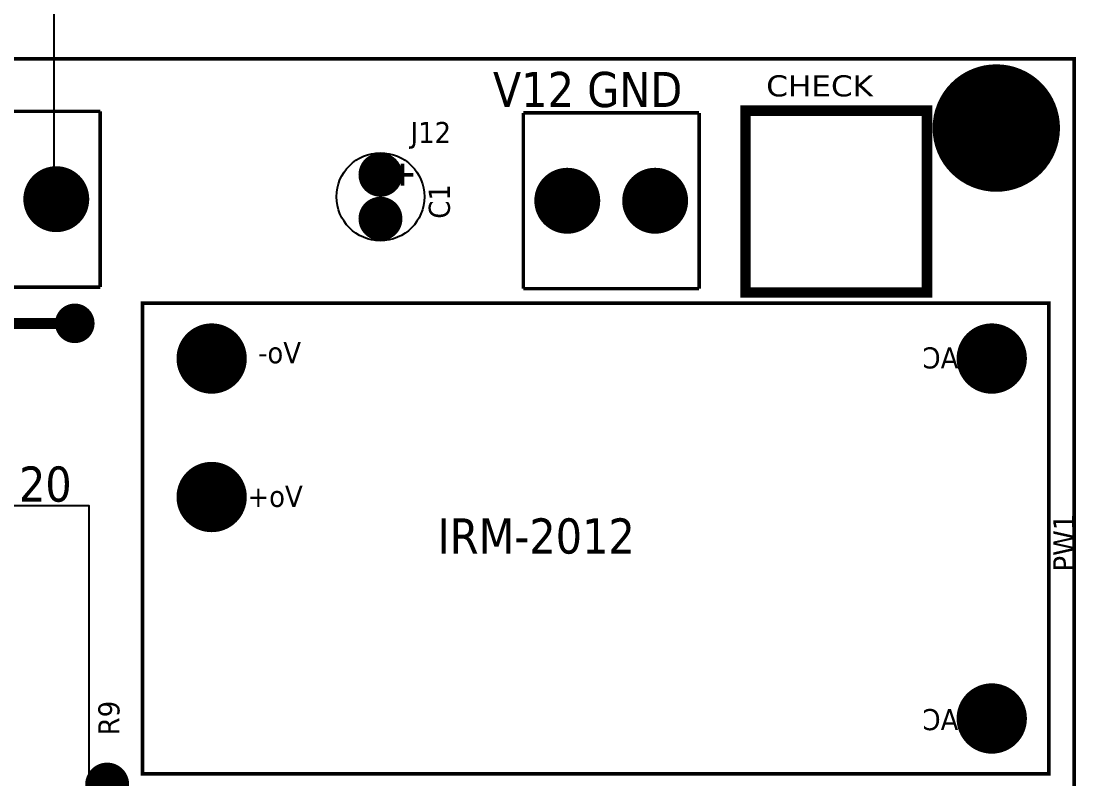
# Model space of a CAD drawing. Header units: millimetres. Extents: x 123.5 to 144.3, y 105.4 to 121.6.
# Drawn here: x 129.48 to 133.081, y 113.487 to 116.073 of the extents above; entities that cross this region are included whole.
import ezdxf

# ---------------------------------------------------------------- set-up
doc = ezdxf.new("R2010")
doc.units = ezdxf.units.MM
doc.layers.add('DESC', color=250, linetype='Continuous')
doc.layers.add('WIRES', color=7, linetype='Continuous')
doc.styles.get("Standard").update_dxf_attribs({"font": 'tahoma.ttf'})

# ---------------------------------------------------------------- blocks, each defined once
blk = doc.blocks.new('EPAD')
at = {"const_width": 0.5}
blk.add_lwpolyline([(-0.25, 0, 1), (0.25, 0, 1)], format="xyb", close=True, dxfattribs=at)
blk = doc.blocks.new('tarjetaa')
for points, const_width in [([(127.5557, 109.8881), (132.5833, 109.8881), (132.5833, 114.3448), (127.5557, 114.3448), (127.5557, 109.8881)], 0.008), ([(127.5557, 109.8881), (132.5833, 109.8881), (132.5833, 114.3448), (127.5557, 114.3448), (127.5557, 109.8881)], 0.008), ([(127.5557, 109.8881), (132.5833, 109.8881), (132.5833, 114.3448), (127.5557, 114.3448), (127.5557, 109.8881)], 0.008), ([(130.3667, 114.2255), (129.7667, 114.2255)], 0.008), ([(130.3667, 114.2255), (129.7667, 114.2255)], 0.008), ([(130.3667, 114.2255), (129.7667, 114.2255)], 0.008), ([(130.3667, 114.2255), (130.3667, 113.8255)], 0.008), ([(130.3667, 114.2255), (130.3667, 113.8255)], 0.008), ([(130.3667, 114.2255), (130.3667, 113.8255)], 0.008), ([(131.3297, 114.2219), (131.3297, 113.8219)], 0.008), ([(131.3297, 114.2219), (131.7297, 114.2219)], 0.008), ([(131.3297, 114.2219), (131.3297, 113.8219)], 0.008), ([(131.3297, 114.2219), (131.7297, 114.2219)], 0.008), ([(131.3297, 114.2219), (131.3297, 113.8219)], 0.008), ([(131.3297, 114.2219), (131.7297, 114.2219)], 0.008), ([(131.7297, 114.2219), (131.7297, 113.8219)], 0.008), ([(131.7297, 114.2219), (131.7297, 113.8219)], 0.008), ([(131.7297, 114.2219), (131.7297, 113.8219)], 0.008), ([(131.8352, 113.8133), (132.2486, 113.8133), (132.2486, 114.2267), (131.8352, 114.2267), (131.8352, 113.8133)], 0.024), ([(131.8352, 113.8133), (132.2486, 113.8133), (132.2486, 114.2267), (131.8352, 114.2267), (131.8352, 113.8133)], 0.024), ([(131.8352, 113.8133), (132.2486, 113.8133), (132.2486, 114.2267), (131.8352, 114.2267), (131.8352, 113.8133)], 0.024), ([(131.0545, 114.106), (131.0545, 114.056)], 0.008), ([(131.0545, 114.106), (131.0545, 114.056)], 0.008), ([(131.0545, 114.106), (131.0545, 114.056)], 0.008), ([(131.0795, 114.081), (131.0295, 114.081)], 0.008), ([(131.0795, 114.081), (131.0295, 114.081)], 0.008), ([(131.0795, 114.081), (131.0295, 114.081)], 0.008), ([(129.7667, 113.8255), (130.3667, 113.8255)], 0.008), ([(129.7667, 113.8255), (130.3667, 113.8255)], 0.008), ([(129.7667, 113.8255), (130.3667, 113.8255)], 0.008), ([(131.3297, 113.8219), (131.7297, 113.8219)], 0.008), ([(131.3297, 113.8219), (131.7297, 113.8219)], 0.008), ([(131.3297, 113.8219), (131.7297, 113.8219)], 0.008), ([(130.4628, 112.718), (132.5258, 112.718), (132.5258, 113.7889), (130.4628, 113.7889), (130.4628, 112.718)], 0.008), ([(130.4628, 112.718), (132.5258, 112.718), (132.5258, 113.7889), (130.4628, 113.7889), (130.4628, 112.718)], 0.008), ([(130.4628, 112.718), (132.5258, 112.718), (132.5258, 113.7889), (130.4628, 113.7889), (130.4628, 112.718)], 0.008), ([(129.2919, 113.7259), (129.3091, 113.743), (130.3088, 113.743)], 0.025)]:
    blk.add_lwpolyline(points, dxfattribs=dict(const_width=const_width))
blk.add_lwpolyline([(129.9921, 113.3282), (129.9921, 111.6172), (130.3417, 111.6172), (130.3417, 113.3282), (129.9921, 113.3282)])
for centre, radius in [((132.4061, 114.1873), 0.03), ((131.0045, 114.031), 0.1), ((131.0045, 114.031), 0.1), ((131.0045, 114.031), 0.1), ((131.0045, 114.081), 0.025), ((130.2667, 114.0255), 0.03), ((131.4297, 114.0219), 0.03), ((131.6297, 114.0219), 0.03), ((131.0045, 113.981), 0.025), ((130.3088, 113.743), 0.025), ((130.6203, 113.6629), 0.03), ((132.3958, 113.6629), 0.03), ((130.6203, 113.3479), 0.03), ((132.3958, 112.844), 0.03), ((130.3825, 112.6936), 0.025)]:
    blk.add_circle(centre, radius)
for p, xscale, yscale in [((132.4061, 114.1873), 0.29, 0.29), ((132.4061, 114.1873), 0.25, 0.25), ((131.0045, 114.081), 0.1, 0.1), ((131.0045, 114.081), 0.08, 0.08), ((130.2667, 114.0255), 0.15, 0.15), ((130.2667, 114.0255), 0.12, 0.12), ((131.4297, 114.0219), 0.15, 0.15), ((131.4297, 114.0219), 0.12, 0.12), ((131.6297, 114.0219), 0.15, 0.15), ((131.6297, 114.0219), 0.12, 0.12), ((131.0045, 113.981), 0.1, 0.1), ((131.0045, 113.981), 0.08, 0.08), ((130.3088, 113.743), 0.09, 0.09), ((130.3088, 113.743), 0.07, 0.07), ((130.6203, 113.6629), 0.16, 0.16), ((130.6203, 113.6629), 0.13, 0.13), ((132.3958, 113.6629), 0.16, 0.16), ((132.3958, 113.6629), 0.13, 0.13), ((130.6203, 113.3479), 0.16, 0.16), ((130.6203, 113.3479), 0.13, 0.13), ((132.3958, 112.844), 0.16, 0.16), ((132.3958, 112.844), 0.13, 0.13), ((130.3825, 112.6936), 0.1, 0.1), ((130.3825, 112.6936), 0.08, 0.08)]:
    blk.add_blockref('EPAD', p, dxfattribs=dict(xscale=xscale, yscale=yscale))
for s, p in [('V12 GND', (131.2604, 114.2351)), ('V12 GND', (131.2604, 114.2351)), ('V12 GND', (131.2604, 114.2351)), ('20', (130.1817, 113.3374)), ('20', (130.1817, 113.3374)), ('20', (130.1817, 113.3374)), ('IRM-2012', (131.1344, 113.2193)), ('IRM-2012', (131.1344, 113.2193)), ('IRM-2012', (131.1344, 113.2193))]:
    blk.add_text(s, height=0.08).set_placement(p)
for s, width, p in [('CHECK', 1.25, (131.8825, 114.2593)), ('CHECK', 1.25, (131.8825, 114.2593)), ('CHECK', 1.25, (131.8825, 114.2593)), ('J12', 1.041667, (131.0728, 114.1532)), ('J12', 1.041667, (131.0728, 114.1532)), ('J12', 1.041667, (131.0728, 114.1532))]:
    blk.add_text(s, height=0.048, dxfattribs=dict(width=width)).set_placement(p)
at = {"width": 1.041667}
for s, p in [('C1', (131.1625, 113.981)), ('C1', (131.1625, 113.981)), ('C1', (131.1625, 113.981)), ('PW1', (132.5838, 113.1784)), ('PW1', (132.5838, 113.1784)), ('PW1', (132.5838, 113.1784)), ('R9', (130.4105, 112.8058)), ('R9', (130.4105, 112.8058)), ('R9', (130.4105, 112.8058))]:
    blk.add_text(s, height=0.048, rotation=90, dxfattribs=at).set_placement(p)
at = {"text_generation_flag": 2, "width": 1.041667}
for s, p in [('Vo-', (130.8237, 113.6522)), ('Vo-', (130.8237, 113.6522)), ('Vo-', (130.8237, 113.6522)), ('AC', (132.3198, 113.6404)), ('AC', (132.3198, 113.6404)), ('AC', (132.3198, 113.6404)), ('Vo+', (130.8276, 113.3254)), ('Vo+', (130.8276, 113.3254)), ('Vo+', (130.8276, 113.3254)), ('AC', (132.3198, 112.8175)), ('AC', (132.3198, 112.8175)), ('AC', (132.3198, 112.8175))]:
    blk.add_text(s, height=0.048, dxfattribs=at).set_placement(p)

msp = doc.modelspace()

# ---------------------------------------------------------------- linework, layer by layer
at = {"layer": 'WIRES'}
for p, q in [((129.5921, 117.7478), (129.5921, 115.4757)), ((129.5921, 115.4757), (129.6558, 115.4757))]:
    msp.add_line(p, q, dxfattribs=at)

# ---------------------------------------------------------------- block references
at = {"layer": 'DESC', "xscale": 1.5, "yscale": 1.5, "zscale": 1.5}
msp.add_blockref('tarjetaa', (-65.8, -55.5731), dxfattribs=at)

doc.saveas('drawing.dxf')
